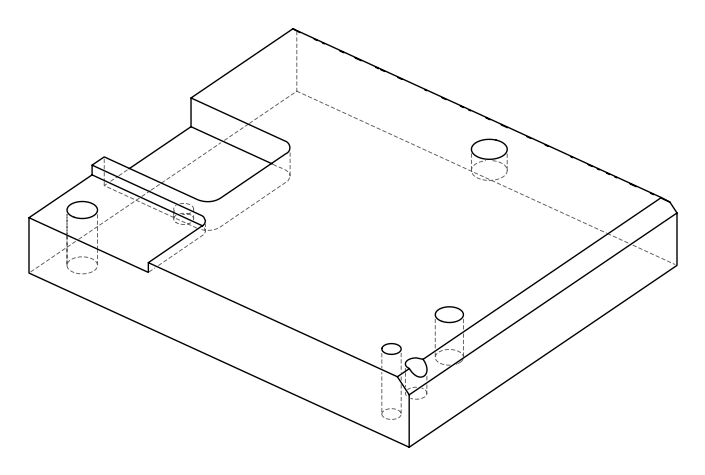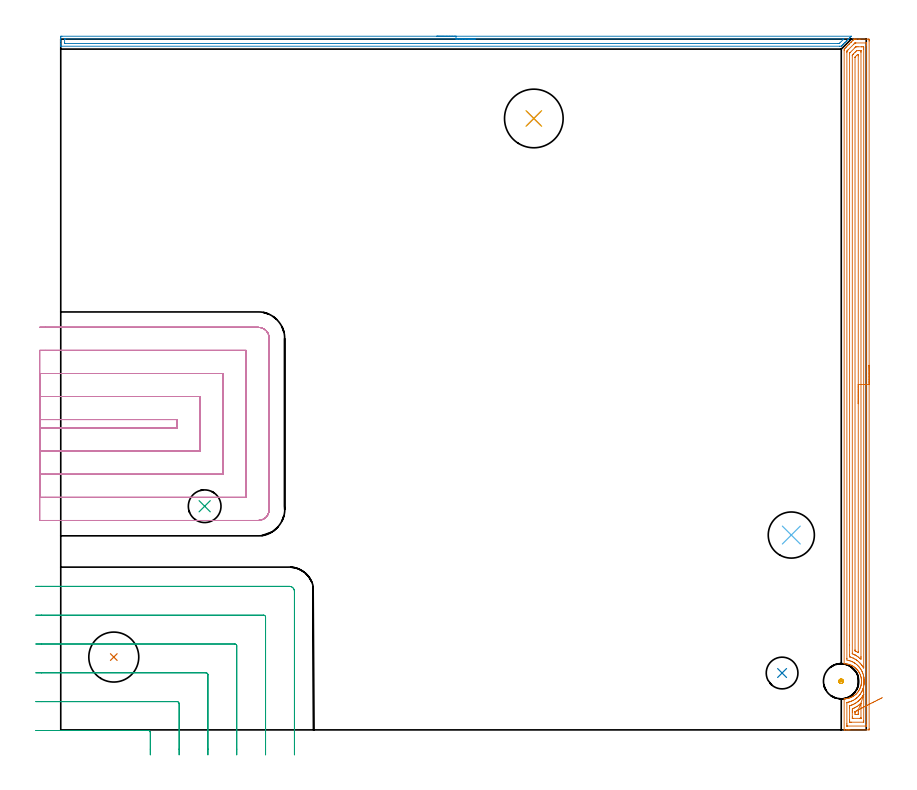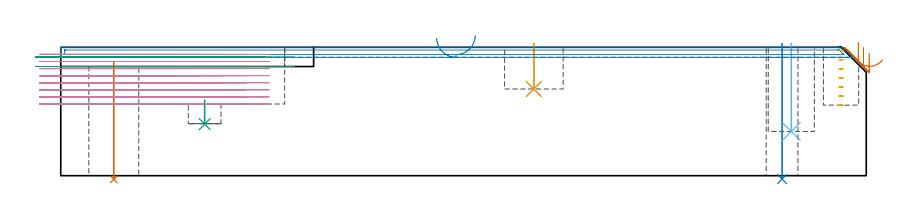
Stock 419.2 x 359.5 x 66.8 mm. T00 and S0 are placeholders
(PLAN: 11 operations, 7 tool changes, 52.9 min)
(1 INDEXABLE_INSERT_DRILL_THROUGH_HOLE_FROM_SOLID | STEP1HOLE | NXT0302_023 | 0.25 min | 35425 mm3)
(2 INDEXABLE_INSERT_DRILL_THROUGH_HOLE_FROM_SOLID_1 | STEP1HOLE_1 | NXT0302_004 | 0.28 min | 14254 mm3)
(3 INDEXABLE_INSERT_DRILL_BLIND_HOLE_FROM_SOLID | STEP1POCKET | NXT0302_005 | 0.06 min | 9016 mm3)
(4 INDEXABLE_INSERT_DRILL_BLIND_HOLE_FROM_SOLID_1 | STEP1POCKET_1 | NXT0302_005 | 0.1 min | 4871 mm3)
(5 DRILL_TO_ENLARGE_BLIND_HOLE | STEP1POCKET_1 | UGT0301_381 | 0.1 min | 10971 mm3)
(6 INDEXABLE_INSERT_DRILL_BLIND_HOLE_FROM_SOLID_2 | STEP1POCKET_2 | UGT0302_003 | 0.18 min | 19789 mm3)
(7 AREA_MILL | FG_CHAMFER_SURFACE | UGT0205_001 | 14.46 min | 30386 mm3)
(8 AREA_MILL_1 | FG_CHAMFER_SURFACE_1 | UGT0205_001 | 6.73 min | 5512 mm3)
(9 MILL_CORNER_NOTCH_RECTANGULAR | CORNER_NOTCH_RECTANGULAR | UGT0201_136 | Follow Part, ap 5, ae 75% | 3.83 min | 105834 mm3)
(10 MILL_SLOT | SLOT_PARTIAL_RECTANGULAR | UGT0201_008 | Follow Part, ap 4, ae 75% | 26.64 min | 391371 mm3)
(11 MILL_BLIND_HOLE_FROM_SOLID_MATERIAL | STEP1POCKET_3 | UGT0201_008 | Spiral | 0.31 min | 7410 mm3)
(TOOL NXT0302_023 | Index. Insert Drill 26mm [880-D2600L32-05] | D26 PA176 FL130 Z2)
(TOOL NXT0302_004 | Index. Insert Drill 16.5mm [880-D1650L20-05] | D16.5 PA176 FL83 Z2)
(TOOL NXT0302_005 | Index. Insert Drill 17mm [880-D1700L20-05] | D17 PA176 FL85 Z2)
(TOOL UGT0301_381 | Twist Drill Flat Bottom 30.5 mm | D30.5 PA180 FL175 Z2)
(TOOL UGT0302_003 | Indexable Insert Drill 24mm | D24 PA180 FL50 Z2)
(TOOL UGT0205_001 | Chamfer Mill 20 x 3 x 45 deg. | D20 FL50 Z2)
(TOOL UGT0201_136 | Carbide End Mill 20.0 | D20 FL30 Z4)
(TOOL UGT0201_008 | End Mill 16 mm | D16 FL32 Z4)
(OP 1 INDEXABLE_INSERT_DRILL_THROUGH_HOLE_FROM_SOLID)
G17 G21 G94 G90
T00 M6
G54
G17 G0 G90 X27.6 Y37.9 S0 M3
G43 Z76.8 H1
G94 G81 G98 Z-1.954 F250. R58.8
G80
M5
M2
(OP 2 INDEXABLE_INSERT_DRILL_THROUGH_HOLE_FROM_SOLID_1)
G17 G21 G94 G90
T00 M6
G54
G17 G0 G90 X375.4 Y29.6 S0 M3
G43 Z76.8 H1
G94 G81 G98 Z-1.788 F250. R68.8
G80
M5
M2
(OP 3 INDEXABLE_INSERT_DRILL_BLIND_HOLE_FROM_SOLID)
G17 G21 G94 G90
T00 M6
G54
G17 G0 G90 X74.9 Y116.4 S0 M3
G43 Z76.8 H1
G94 G81 G98 Z26.8 F250. R39.3
G80
M5
M2
(OP 4 INDEXABLE_INSERT_DRILL_BLIND_HOLE_FROM_SOLID_1)
G17 G21 G94 G90
T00 M6
G54
G17 G0 G90 X246.2 Y318.2 S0 M3
G43 Z76.8 H1
G94 G81 G98 Z45.1 F250. R68.8
G80
M5
M2
(OP 5 DRILL_TO_ENLARGE_BLIND_HOLE)
G17 G21 G94 G90
T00 M6
G54
G17 G0 G90 X246.2 Y318.2 S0 M3
G43 Z76.8 H0
G94 G81 G98 Z45.1 F250. R68.8
G80
M5
M2
(OP 6 INDEXABLE_INSERT_DRILL_BLIND_HOLE_FROM_SOLID_2)
G17 G21 G94 G90
T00 M6
G54
G17 G0 G90 X380.2 Y101.4 S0 M3
G43 Z76.8 H0
G94 G81 G98 Z23. F250. R68.8
G80
M5
M2
(OP 7 AREA_MILL)
G17 G21 G94 G90
T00 M6
G54
G17 G0 G90 X420.7 Y189.75 S1061 M3
G43 Z76.8 H0
Z63.8
G94 G1 Y189.712 Z62.928 F250.
Y189.598 Z62.064
Y189.409 Z61.212
Y189.147 Z60.38
Y188.813 Z59.574
Y188.41 Z58.8
Y187.942 Z58.064
Y187.41 Z57.372
Y186.821 Z56.729
Y186.178 Z56.14
Y185.486 Z55.609
Y184.75 Z55.14
Y183.976 Z54.737
Y183.17 Z54.403
Y182.338 Z54.141
Y181.487 Z53.952
Y180.622 Z53.838
Y179.75 Z53.8
Y0.619
X420.695 Y0.098 Z53.803
X420.692 Y0.01 Z53.806
X420.599 Y0. Z53.899
X410.697 Z63.797
X410.159 Z64.337
X409.822 Z64.674
X409.284 Z65.212
X408.946 Z65.549
X407.986 Z66.514
X407.842 Y0.001 Z66.65
X407.788 Y0.003 Z66.704
X407.703 Y0.01 Z66.788
X407.7 Y0.172 Z66.8
Y15.807
X407.706 Y16.141 Z66.792
X407.791 Y16.151 Z66.707
X408.002 Y16.172 Z66.495
X408.686 Y16.227 Z65.814
X409.133 Y16.287 Z65.367
X409.577 Y16.374 Z64.922
X409.822 Y16.434 Z64.678
X410.025 Y16.485 Z64.474
X410.47 Y16.619 Z64.03
X410.684 Y16.694 Z63.816
X410.946 Y16.786 Z63.552
X411.135 Y16.868 Z63.362
X411.361 Y16.967 Z63.137
X411.811 Y17.187 Z62.688
X412.011 Y17.297 Z62.488
X412.254 Y17.431 Z62.245
X412.342 Y17.485 Z62.157
X412.657 Y17.679 Z61.843
X412.886 Y17.844 Z61.613
X413.146 Y18.03 Z61.353
X413.476 Y18.293 Z61.024
X413.797 Y18.572 Z60.701
X413.888 Y18.658 Z60.612
X414.038 Y18.803 Z60.462
X414.347 Y19.128 Z60.152
X414.57 Y19.381 Z59.929
X414.644 Y19.465 Z59.855
X414.93 Y19.832 Z59.569
X415.292 Y20.358 Z59.208
X415.558 Y20.8 Z58.942
X415.757 Y21.168 Z58.74
X415.803 Y21.25 Z58.695
X416.009 Y21.714 Z58.49
X416.146 Y22.061 Z58.35
X416.18 Y22.143 Z58.318
X416.211 Y22.236 Z58.287
X416.243 Y22.332 Z58.255
X416.3 Y22.508 Z58.193
X416.328 Y22.588 Z58.166
X416.455 Y23.036 Z58.039
X416.535 Y23.376 Z57.964
X416.559 Y23.482 Z57.939
X416.637 Y23.929 Z57.86
X416.684 Y24.279 Z57.815
X416.708 Y24.466 Z57.789
X416.714 Y24.509 Z57.784
X416.722 Y24.646 Z57.777
X416.725 Y24.732 Z57.769
X416.727 Y24.741 Z57.77
X416.732 Y24.822 Z57.766
X416.733 Y24.866 Z57.764
X416.735 Y25.052 Z57.755
X416.743 Y25.28 Z57.753
X416.737 Y25.56 Z57.759
X416.733 Y25.617 Z57.757
Y25.635
X416.732 Y25.715 Z57.759
X416.713 Y26.091 Z57.783
X416.684 Y26.35 Z57.812
X416.66 Y26.528 Z57.834
X416.65 Y26.608 Z57.846
X416.6 Y26.9 Z57.899
X416.573 Y27.056 Z57.927
X416.473 Y27.501 Z58.024
X416.349 Y27.949 Z58.149
X416.243 Y28.27 Z58.255
X416.203 Y28.394 Z58.296
X416.027 Y28.843 Z58.473
X415.821 Y29.311 Z58.676
X415.587 Y29.749 Z58.912
X415.485 Y29.923 Z59.015
X415.332 Y30.18 Z59.167
X414.93 Y30.768 Z59.569
X414.693 Y31.073 Z59.804
X414.638 Y31.135 Z59.857
X414.479 Y31.319 Z60.019
X414.372 Y31.442 Z60.126
X414.037 Y31.797 Z60.461
X413.863 Y31.966 Z60.635
X413.509 Y32.276 Z60.989
X413.146 Y32.571 Z61.353
X412.752 Y32.859 Z61.747
X412.254 Y33.168 Z62.245
X412.104 Y33.251 Z62.394
X412.011 Y33.302 Z62.485
X411.876 Y33.378 Z62.624
X411.811 Y33.414 Z62.688
X411.74 Y33.449 Z62.76
X411.573 Y33.53 Z62.923
X411.361 Y33.635 Z63.137
X411.27 Y33.676 Z63.229
X411.098 Y33.752 Z63.401
X410.47 Y33.979 Z64.03
X410.025 Y34.115 Z64.474
X409.577 Y34.226 Z64.922
X409.132 Y34.313 Z65.367
X408.685 Y34.373 Z65.813
X407.86 Y34.44 Z66.636
X407.79 Y34.447 Z66.706
X407.705 Y34.459 Z66.791
X407.7 Y34.569 Z66.8
Y353.521
X407.705 Y354.302 Z66.791
X407.814 Y354.414 Z66.683
X408.07 Y354.671 Z66.429
X408.199 Y354.799 Z66.3
X408.409 Y355.009 Z66.089
X408.508 Y355.11 Z65.988
X408.707 Y355.307 Z65.792
X408.782 Y355.382 Z65.717
X409.384 Y355.986 Z65.112
X409.601 Y356.201 Z64.899
X410.259 Y356.861 Z64.237
X410.435 Y357.035 Z64.065
X410.494 Y357.094 Z64.006
X411.135 Y357.736 Z63.362
X411.261 Y357.862 Z63.238
X411.387 Y357.988 Z63.112
X411.573 Y358.174 Z62.925
X411.684 Y358.285 Z62.813
X412.281 Y358.881 Z62.219
X412.449 Y359.05 Z62.048
X412.886 Y359.486 Z61.613
X412.896 Y359.495 Z61.603
X412.921 Y359.5 Z61.578
X413.324 Z61.174
X413.393 Z61.106
X414.2 Z60.295
X415.413 Z59.083
X415.951 Z58.543
X420.061 Z54.436
X420.33 Y359.496 Z54.167
X420.693 Y359.49 Z53.805
X420.696 Y359.255 Z53.802
X420.699 Y358.881 Z53.801
X420.7 Y358.503 Z53.8
Y179.75
X419.286 Z55.214
X419.285 Y2.578 Z55.215
X419.284 Y2.406 Z55.216
X419.28 Y2.046 Z55.22
X419.279 Y2.01 Z55.221
X419.214 Y2.006 Z55.286
X419.109 Y2.002 Z55.391
X418.976 Y2. Z55.524
X409.343 Y2.001 Z65.157
X409.174 Y2.006 Z65.326
X409.143 Y2.01 Z65.357
X409.121 Y2.016 Z65.379
X409.12 Y2.054 Z65.38
X409.116 Y2.233 Z65.384
X409.115 Y2.406 Z65.385
X409.114 Y3.128 Z65.386
X409.115 Y14.02 Z65.385
X409.117 Y14.201 Z65.383
X409.119 Y14.245 Z65.381
X409.12 Y14.26 Z65.38
X409.145 Y14.27 Z65.355
X409.278 Y14.298 Z65.222
X409.504 Y14.344 Z64.996
X409.822 Y14.414 Z64.678
X410.216 Y14.511 Z64.284
X410.697 Y14.653 Z63.803
X410.892 Y14.715 Z63.608
X411.452 Y14.914 Z63.048
X411.537 Y14.951 Z62.963
X411.573 Y14.967 Z62.927
X412.132 Y15.237 Z62.368
X412.449 Y15.402 Z62.051
X413.152 Y15.807 Z61.348
X413.324 Y15.926 Z61.176
X413.77 Y16.246 Z60.73
X414.2 Y16.581 Z60.3
X414.265 Y16.634 Z60.235
X414.342 Y16.701 Z60.158
X414.726 Y17.058 Z59.774
X415.076 Y17.413 Z59.424
X415.246 Y17.594 Z59.254
X415.578 Y17.975 Z58.922
X415.951 Y18.452 Z58.549
X415.977 Y18.487 Z58.523
X416.323 Y19.002 Z58.177
X416.557 Y19.381 Z57.943
X416.619 Y19.487 Z57.881
X416.827 Y19.861 Z57.673
X416.967 Y20.131 Z57.533
X417.033 Y20.274 Z57.467
X417.24 Y20.747 Z57.26
X417.409 Y21.168 Z57.091
X417.457 Y21.293 Z57.043
X417.489 Y21.386 Z57.011
X417.703 Y22.053 Z56.797
X417.704 Y22.059 Z56.796
X417.877 Y22.776 Z56.623
X417.917 Y22.955 Z56.583
X418.017 Y23.528 Z56.483
X418.059 Y23.848 Z56.441
X418.116 Y24.32 Z56.384
X418.139 Y24.741 Z56.361
X418.151 Y25.177 Z56.349
X418.146 Y25.635 Z56.354
X418.126 Y26.096 Z56.374
X418.091 Y26.528 Z56.409
X418.015 Y27.103 Z56.485
X417.959 Y27.422 Z56.541
X417.788 Y28.228 Z56.712
X417.766 Y28.315 Z56.734
X417.703 Y28.54 Z56.797
X417.487 Y29.208 Z57.013
X417.359 Y29.56 Z57.141
X417.131 Y30.102 Z57.369
X417.037 Y30.317 Z57.463
X416.827 Y30.736 Z57.673
X416.686 Y30.995 Z57.815
X416.486 Y31.343 Z58.014
X416.124 Y31.889 Z58.376
X415.951 Y32.139 Z58.549
X415.677 Y32.499 Z58.823
X415.438 Y32.782 Z59.062
X415.076 Y33.185 Z59.424
X414.586 Y33.676 Z59.914
X414.2 Y34.011 Z60.3
X413.484 Y34.569 Z61.016
X413.324 Y34.678 Z61.176
X413.03 Y34.869 Z61.47
X412.449 Y35.198 Z62.051
X411.943 Y35.462 Z62.557
X411.573 Y35.627 Z62.927
X411.303 Y35.738 Z63.197
X410.697 Y35.945 Z63.803
X410.033 Y36.14 Z64.467
X409.822 Y36.192 Z64.678
X409.121 Y36.356 Z65.379
X409.115 Y37.076 Z65.385
Y37.249
Y352.627
X409.116 Y352.988 Z65.384
X409.119 Y353.168 Z65.381
X409.121 Y353.254 Z65.379
X409.162 Y353.3 Z65.338
X409.372 Y353.52 Z65.128
X409.598 Y353.748 Z64.902
X409.822 Y353.972 Z64.678
X412.694 Y356.844 Z61.806
X412.944 Y357.094 Z61.556
X413.138 Y357.285 Z61.362
X413.324 Y357.463 Z61.176
X413.356 Y357.49 Z61.144
X413.384 Y357.494 Z61.116
X413.444 Y357.497 Z61.056
X413.563 Y357.499 Z60.937
X413.802 Y357.5 Z60.698
X419.057 Y357.499 Z55.443
X419.226 Y357.494 Z55.274
X419.257 Y357.49 Z55.243
X419.279 Y357.484 Z55.221
X419.28 Y357.446 Z55.22
X419.284 Y357.267 Z55.216
X419.285 Y357.094 Z55.215
X419.286 Y356.372 Z55.214
Y179.75
X417.872 Z56.628
X417.871 Y32.782 Z56.629
X417.87 Y32.611 Z56.63
X417.866 Y32.438 Z56.634
X417.858 Y32.149 Z56.642
X417.703 Y32.402 Z56.797
X417.464 Y32.782 Z57.036
X416.99 Y33.509 Z57.51
X416.868 Y33.676 Z57.632
X416.827 Y33.728 Z57.673
X416.455 Y34.187 Z58.045
X416.123 Y34.569 Z58.377
X415.951 Y34.755 Z58.549
X415.231 Y35.462 Z59.269
X415.076 Y35.597 Z59.424
X414.42 Y36.131 Z60.08
X414.2 Y36.299 Z60.3
X414.124 Y36.356 Z60.376
X413.636 Y36.668 Z60.864
X413.324 Y36.851 Z61.176
X412.613 Y37.249 Z61.887
X412.449 Y37.331 Z62.051
X412.296 Y37.405 Z62.204
X411.573 Y37.698 Z62.927
X410.902 Y37.934 Z63.598
X410.697 Y37.997 Z63.803
X410.585 Y38.034 Z63.915
X410.539 Y38.05 Z63.961
X410.535 Y38.087 Z63.965
X410.532 Y38.143 Z63.968
X410.529 Y38.314 Z63.971
X410.528 Y39.036 Z63.972
Y44.24
X410.529 Y351.906 Z63.971
X410.531 Y352.078 Z63.969
X410.534 Y352.192 Z63.966
X410.537 Y352.226 Z63.963
X410.545 Y352.238 Z63.955
X410.568 Y352.265 Z63.932
X410.697 Y352.398 Z63.803
X410.811 Y352.511 Z63.689
X413.324 Y355.025 Z61.176
X413.464 Y355.165 Z61.036
X413.609 Y355.307 Z60.891
X413.731 Y355.419 Z60.769
X413.824 Y355.49 Z60.676
X414.014 Y355.497 Z60.486
X414.2 Y355.499 Z60.3
X414.887 Y355.5 Z59.613
X416.638 Z57.862
X416.827 Z57.673
X417.517 Y355.496 Z56.983
X417.703 Y355.49 Z56.797
X417.865 Y355.47 Z56.635
X417.868 Y355.307 Z56.632
X417.87 Y355.137 Z56.63
X417.871 Y354.414 Z56.629
Y354.242
X417.872 Y179.75 Z56.628
X416.457 Z58.043
Y38.143
X416.456 Y37.627 Z58.044
X416.454 Y37.249 Z58.046
X416.45 Y36.74 Z58.05
X415.951 Y37.191 Z58.549
X415.885 Y37.249 Z58.615
X415.076 Y37.893 Z59.424
X414.749 Y38.143 Z59.751
X414.2 Y38.502 Z60.3
X413.388 Y38.972 Z61.112
X413.324 Y39.006 Z61.176
X413.269 Y39.036 Z61.231
X412.719 Y39.305 Z61.781
X412.1 Y39.576 Z62.4
X411.964 Y39.639 Z62.536
X411.949 Y39.647 Z62.551
X411.947 Y39.66 Z62.553
X411.944 Y39.695 Z62.556
X411.943 Y39.757 Z62.557
Y39.93
Y350.84
X411.945 Y351.098 Z62.555
X411.948 Y351.162 Z62.552
X411.95 Y351.189 Z62.55
X411.965 Y351.207 Z62.535
X412.025 Y351.272 Z62.475
X412.449 Y351.7 Z62.051
X412.465 Y351.717 Z62.035
X413.376 Y352.627 Z61.124
X413.793 Y353.042 Z60.707
X414.2 Y353.442 Z60.3
X414.24 Y353.479 Z60.26
X415.076 Y353.499 Z59.424
X415.096 Y353.5 Z59.404
X415.971 Z58.529
X416.376 Y353.496 Z58.124
X416.426 Y353.494 Z58.074
X416.447 Y353.49 Z58.053
X416.45 Y353.479 Z58.05
X416.454 Y353.417 Z58.046
X416.456 Y353.358 Z58.044
X416.457 Y353.004 Z58.043
Y352.627
Y179.75
X415.043 Z59.457
Y40.823
X415.039 Y40.393 Z59.461
X415.036 Y40.193 Z59.464
X413.921 Y40.823 Z60.579
X413.67 Y40.958 Z60.83
X413.492 Y41.054 Z61.008
X413.363 Y41.126 Z61.137
X413.362 Y41.147 Z61.138
X413.359 Y41.253 Z61.141
X413.357 Y41.683 Z61.143
Y349.913
X413.358 Y349.947 Z61.142
X413.366 Y350.156 Z61.134
X413.503 Y350.299 Z60.997
X413.679 Y350.479 Z60.821
X414.2 Y351.001 Z60.3
X414.568 Y351.358 Z59.932
X414.704 Y351.484 Z59.796
X414.971 Y351.494 Z59.529
X415.008 Y351.493 Z59.492
X415.029 Y351.49 Z59.471
X415.036 Y351.462 Z59.464
X415.039 Y351.267 Z59.461
X415.043 Y350.874 Z59.457
Y350.84
Y179.75
Y178.878 Z59.495
Y178.014 Z59.609
Y177.162 Z59.798
Y176.33 Z60.06
Y175.524 Z60.394
Y174.75 Z60.797
Y174.014 Z61.265
Y173.322 Z61.796
Y172.679 Z62.386
Y172.09 Z63.029
Y171.559 Z63.721
Y171.09 Z64.457
Y170.687 Z65.231
Y170.353 Z66.037
Y170.091 Z66.869
Y169.902 Z67.72
Y169.788 Z68.585
Y169.75 Z69.457
G0 Z76.8
X417.714 Y28.328
Z66.787
G1 X417.715 Y28.304 Z65.915
X417.716 Y28.203 Z65.048
X417.719 Y28.028 Z64.194
X417.723 Y27.779 Z63.358
X417.728 Y27.458 Z62.546
X417.734 Y27.067 Z61.766
X417.741 Y26.61 Z61.023
X417.75 Y26.09 Z60.323
X417.759 Y25.511 Z59.671
X417.769 Y24.877 Z59.071
X417.779 Y24.194 Z58.529
X417.791 Y23.465 Z58.049
X417.803 Y22.698 Z57.634
X417.815 Y21.897 Z57.288
X417.828 Y21.07 Z57.012
X417.842 Y20.221 Z56.81
X417.855 Y19.358 Z56.683
X417.869 Y18.488 Z56.631
X417.871 Y18.354 Z56.629
Y18.315
Y4.914
X417.868 Y4.193 Z56.632
X417.865 Y4.027 Z56.635
X417.862 Y4.01 Z56.638
X417.844 Y4.007 Z56.656
X417.797 Y4.003 Z56.703
X417.703 Y4.001 Z56.797
X411.573 Y4. Z62.927
X410.883 Y4.004 Z63.617
X410.697 Y4.01 Z63.803
X410.535 Y4.03 Z63.965
X410.532 Y4.193 Z63.968
X410.53 Y4.363 Z63.97
X410.529 Y5.086 Z63.971
X410.528 Y5.258 Z63.972
X410.529 Y11.512 Z63.971
X410.533 Y12.233 Z63.967
X410.535 Y12.399 Z63.965
X410.547 Y12.546 Z63.953
X410.697 Y12.596 Z63.803
X411.089 Y12.727 Z63.411
X411.573 Y12.897 Z62.927
X411.737 Y12.959 Z62.763
X412.142 Y13.127 Z62.358
X412.352 Y13.225 Z62.148
X412.449 Y13.273 Z62.051
X412.935 Y13.524 Z61.565
X413.324 Y13.749 Z61.176
X413.782 Y14.02 Z60.718
X414.2 Y14.312 Z60.3
X414.542 Y14.565 Z59.958
X414.988 Y14.914 Z59.512
X415.036 Y14.955 Z59.464
X415.076 Y14.99 Z59.424
X415.497 Y15.381 Z59.003
X415.929 Y15.807 Z58.571
X415.94 Y15.819 Z58.56
X415.951 Y15.831 Z58.549
X416.355 Y16.292 Z58.145
X416.694 Y16.701 Z57.806
X416.753 Y16.776 Z57.747
X416.827 Y16.876 Z57.673
X417.121 Y17.294 Z57.379
X417.327 Y17.594 Z57.173
X417.474 Y17.827 Z57.026
X417.703 Y18.2 Z56.797
X417.869 Y18.488 Z56.631
X416.446 Y13.859 Z58.054
X416.452 Y13.76 Z58.048
X416.455 Y13.684 Z58.045
X416.457 Y13.505 Z58.043
Y6.357
X416.455 Y6.185 Z58.045
X416.452 Y6.048 Z58.048
X416.45 Y6.012 Z58.05
X416.432 Y6.009 Z58.068
X416.379 Y6.006 Z58.121
X415.951 Y6. Z58.549
X415.931 Z58.569
X412.429 Z62.071
X412.024 Y6.004 Z62.476
X411.974 Y6.006 Z62.526
X411.953 Y6.01 Z62.547
X411.949 Y6.021 Z62.551
X411.946 Y6.083 Z62.554
X411.944 Y6.142 Z62.556
X411.943 Y6.496 Z62.557
Y6.873
Y9.176
Y9.553
X411.944 Y10.068 Z62.556
X411.947 Y10.447 Z62.553
X411.952 Y10.954 Z62.548
X412.449 Y11.169 Z62.051
X412.566 Y11.221 Z61.934
X412.826 Y11.34 Z61.674
X413.16 Y11.508 Z61.34
X413.324 Y11.596 Z61.176
X413.728 Y11.822 Z60.772
X414.2 Y12.098 Z60.3
X414.421 Y12.233 Z60.079
X415.076 Y12.703 Z59.424
X415.314 Y12.884 Z59.186
X415.624 Y13.127 Z58.876
X415.802 Y13.279 Z58.698
X415.951 Y13.41 Z58.549
X416.446 Y13.859 Z58.054
X415.034 Y10.413 Z59.466
X415.036 Y10.379 Z59.464
X415.043 Y9.587 Z59.457
Y9.553
Y8.693
Y8.66
X415.039 Y8.23 Z59.461
X415.036 Y8.024 Z59.464
X414.837 Y8.009 Z59.663
X414.2 Y8.002 Z60.3
X413.97 Z60.53
X413.47 Y8.01 Z61.03
X413.364 Y8.03 Z61.136
X413.357 Y8.66 Z61.143
Y9.09
X413.358 Y9.305 Z61.142
X413.361 Y9.412 Z61.139
X413.364 Y9.461 Z61.136
X413.388 Y9.489 Z61.112
X413.501 Y9.553 Z60.999
X413.96 Y9.798 Z60.54
X414.2 Y9.931 Z60.3
X414.524 Y10.116 Z59.976
X414.942 Y10.364 Z59.558
X415.005 Y10.399 Z59.495
X415.034 Y10.413 Z59.466
X415.636 Y10.72 Z58.915
X416.279 Y11.047 Z58.424
X416.958 Y11.392 Z57.999
X417.667 Y11.752 Z57.641
X418.401 Y12.126 Z57.354
X419.155 Y12.509 Z57.14
X419.923 Y12.899 Z57.
X420.698 Y13.294 Z56.936
X421.476 Y13.689 Z56.948
X422.25 Y14.082 Z57.036
X423.014 Y14.471 Z57.199
X423.762 Y14.851 Z57.436
X424.489 Y15.221 Z57.746
X425.189 Y15.577 Z58.125
X425.857 Y15.917 Z58.572
X426.488 Y16.237 Z59.082
X427.077 Y16.537 Z59.652
X427.619 Y16.812 Z60.277
G0 Z76.8
M5
M2
(OP 8 AREA_MILL_1)
G17 G21 G94 G90
T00 M6
G54
G17 G0 G90 X195.7 Y361. S1061 M3
G43 Z76.8 H0
Z71.6
G94 G1 X195.738 Z70.728 F250.
X195.852 Z69.864
X196.041 Z69.012
X196.303 Z68.18
X196.637 Z67.374
X197.04 Z66.6
X197.508 Z65.864
X198.04 Z65.172
X198.629 Z64.529
X199.272 Z63.94
X199.964 Z63.409
X200.7 Z62.94
X201.474 Z62.537
X202.28 Z62.203
X203.112 Z61.941
X203.964 Z61.752
X204.828 Z61.638
X205.7 Z61.6
X411.374 Y360.999 Z61.599
X411.383 Y360.995 Z61.604
X411.374 Y360.977 Z61.621
X411.302 Y360.901 Z61.697
X410.768 Y360.368 Z62.232
X410.558 Y360.156 Z62.44
X409.933 Y359.533 Z63.067
X409.885 Y359.485 Z63.115
X409.68 Y359.278 Z63.318
X409.099 Y358.698 Z63.901
X408.991 Y358.591 Z64.008
X408.802 Y358.4 Z64.196
X408.264 Y357.864 Z64.736
X407.924 Y357.522 Z65.074
X407.429 Y357.029 Z65.571
X407.204 Y356.803 Z65.795
X407.046 Y356.644 Z65.951
X406.891 Y356.49 Z66.108
X406.757 Y356.356 Z66.241
X406.607 Y356.205 Z66.391
X406.311 Y355.911 Z66.686
X406.202 Y355.805 Z66.791
X405.417 Y355.8 Z66.8
X0.175
X0.01 Y355.802 Z66.789
X0.003 Y355.955 Z66.637
X0. Y356.116 Z66.483
Y356.397 Z66.203
Y357.083 Z65.512
Y358.304 Z64.293
Y358.839 Z63.755
Y359.45 Z63.146
Y359.717 Z62.878
Y360.328 Z62.268
X0.004 Y360.595 Z62.001
X0.01 Y360.992 Z61.605
X0.214 Y360.995 Z61.602
X0.621 Y361. Z61.6
X205.7
Y359.586 Z63.014
X407.339 Y359.585 Z63.015
X407.459 Y359.582 Z63.018
X407.511 Y359.579 Z63.021
Y359.572 Z63.028
X407.435 Y359.49 Z63.11
X407.304 Y359.355 Z63.245
X407.204 Y359.254 Z63.346
X405.417 Y357.468 Z65.132
X405.219 Y357.277 Z65.323
X405.172 Y357.233 Z65.367
X405.092 Y357.221 Z65.379
X404.903 Y357.218 Z65.382
X404.523 Y357.215 Z65.385
X404.39 Y357.214 Z65.386
X2.409 Y357.215 Z65.385
X2.273 Y357.216 Z65.384
X2.05 Y357.221 Z65.379
X2.009 Y357.228 Z65.372
X2.005 Y357.258 Z65.342
X2.002 Y357.29 Z65.31
X2. Y357.484 Z65.116
X2.001 Y359.374 Z63.226
X2.003 Y359.481 Z63.119
X2.009 Y359.552 Z63.048
X2.014 Y359.579 Z63.021
X2.03 Y359.581 Z63.019
X2.409 Y359.585 Z63.015
X2.542 Y359.586 Z63.014
X205.7
X206.572 Z63.052
X207.437 Z63.166
X208.288 Z63.355
X209.12 Z63.617
X209.926 Z63.951
X210.7 Z64.354
X211.436 Z64.823
X212.128 Z65.354
X212.771 Z65.943
X213.36 Z66.586
X213.892 Z67.278
X214.36 Z68.014
X214.763 Z68.788
X215.097 Z69.594
X215.359 Z70.426
X215.548 Z71.278
X215.662 Z72.143
X215.7 Z73.014
G0 Z76.8
M5
M2
(OP 9 MILL_CORNER_NOTCH_RECTANGULAR)
G17 G21 G94 G90
T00 M6
G54
G17 G0 G90 X46.6 Y-13. S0 M3
G43 Z76.8 H0
Z61.8
G94 G1 Y-10. F250.
Y-1.293 F500.
G3 X45.607 Y-0.3 R1.
G1 X-9.996
X-12.996 F250.
G0 Z76.8
X61.6 Y-13.
Z61.8
G1 Y-10.
Y13.706 F500.
G3 X60.606 Y14.7 R1.
G1 X-10.
X-13. F250.
G0 Z76.8
X76.6 Y-13.
Z61.8
G1 Y-10.
Y28.706 F500.
G3 X75.606 Y29.7 R1.
G1 X-10.
X-13. F250.
G0 Z76.8
X91.6 Y-13.
Z61.8
G1 Y-10.
Y43.705 F500.
G3 X90.605 Y44.7 R1.
G1 X-10.
X-13. F250.
G0 Z76.8
X106.6 Y-13.
Z61.8
G1 Y-10.
Y58.705 F500.
G3 X105.605 Y59.7 R1.
G1 X-10.
X-13. F250.
G0 Z76.8
X121.6 Y-13.
Z61.8
G1 Y-10.
Y72.1 F500.
G3 X119. Y74.7 R2.6
G1 X-10.
X-13. F250.
G0 Z76.8
X46.6 Y-13.
Z56.8
G1 Y-10.
Y-1.293 F500.
G3 X45.607 Y-0.3 R1.
G1 X-9.996
X-12.996 F250.
G0 Z76.8
X61.6 Y-13.
Z56.8
G1 Y-10.
Y13.706 F500.
G3 X60.606 Y14.7 R1.
G1 X-10.
X-13. F250.
G0 Z76.8
X76.6 Y-13.
Z56.8
G1 Y-10.
Y28.706 F500.
G3 X75.606 Y29.7 R1.
G1 X-10.
X-13. F250.
G0 Z76.8
X91.6 Y-13.
Z56.8
G1 Y-10.
Y43.705 F500.
G3 X90.605 Y44.7 R1.
G1 X-10.
X-13. F250.
G0 Z76.8
X106.6 Y-13.
Z56.8
G1 Y-10.
Y58.705 F500.
G3 X105.605 Y59.7 R1.
G1 X-10.
X-13. F250.
G0 Z76.8
X121.6 Y-13.
Z56.8
G1 Y-10.
Y72.1 F500.
G3 X119. Y74.7 R2.6
G1 X-10.
X-13. F250.
G0 Z76.8
M5
M2
(OP 10 MILL_SLOT)
G17 G21 G94 G90
T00 M6
G54
G17 G0 G90 X-11. Y157. S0 M3
G43 Z76.8 H0
Z63.112
G94 G1 X-8. F250.
X60.5 F500.
Y161.5
X-8.
X-11. F250.
Y145.
X-8.
X72.5 F500.
Y173.5
X-8.
X-11. F250.
Y133.
X-8.
X84.5 F500.
Y185.5
X-8.
X-11. F250.
Y121.
X-8.
X96.5 F500.
Y197.5
X-8.
X-11. F250.
Y109.
X-8.
X102.8 F500.
G3 X108.5 Y114.7 R5.7
G1 Y203.8
G3 X102.8 Y209.5 R5.7
G1 X-8.
X-11. F250.
G0 Y157. Z59.425
G1 X-8.
X60.5 F500.
Y161.5
X-8.
X-11. F250.
Y145.
X-8.
X72.5 F500.
Y173.5
X-8.
X-11. F250.
Y133.
X-8.
X84.5 F500.
Y185.5
X-8.
X-11. F250.
Y121.
X-8.
X96.5 F500.
Y197.5
X-8.
X-11. F250.
Y109.
X-8.
X102.8 F500.
G3 X108.5 Y114.7 R5.7
G1 Y203.8
G3 X102.8 Y209.5 R5.7
G1 X-8.
X-11. F250.
G0 Y157. Z55.737
G1 X-8.
X60.5 F500.
Y161.5
X-8.
X-11. F250.
Y145.
X-8.
X72.5 F500.
Y173.5
X-8.
X-11. F250.
Y133.
X-8.
X84.5 F500.
Y185.5
X-8.
X-11. F250.
Y121.
X-8.
X96.5 F500.
Y197.5
X-8.
X-11. F250.
Y109.
X-8.
X102.8 F500.
G3 X108.5 Y114.7 R5.7
G1 Y203.8
G3 X102.8 Y209.5 R5.7
G1 X-8.
X-11. F250.
G0 Y157. Z52.05
G1 X-8.
X60.5 F500.
Y161.5
X-8.
X-11. F250.
Y145.
X-8.
X72.5 F500.
Y173.5
X-8.
X-11. F250.
Y133.
X-8.
X84.5 F500.
Y185.5
X-8.
X-11. F250.
Y121.
X-8.
X96.5 F500.
Y197.5
X-8.
X-11. F250.
Y109.
X-8.
X102.8 F500.
G3 X108.5 Y114.7 R5.7
G1 Y203.8
G3 X102.8 Y209.5 R5.7
G1 X-8.
X-11. F250.
G0 Y157. Z48.362
G1 X-8.
X60.5 F500.
Y161.5
X-8.
X-11. F250.
Y145.
X-8.
X72.5 F500.
Y173.5
X-8.
X-11. F250.
Y133.
X-8.
X84.5 F500.
Y185.5
X-8.
X-11. F250.
Y121.
X-8.
X96.5 F500.
Y197.5
X-8.
X-11. F250.
Y109.
X-8.
X102.8 F500.
G3 X108.5 Y114.7 R5.7
G1 Y203.8
G3 X102.8 Y209.5 R5.7
G1 X-8.
X-11. F250.
G0 Y157. Z44.675
G1 X-8.
X60.5 F500.
Y161.5
X-8.
X-11. F250.
Y145.
X-8.
X72.5 F500.
Y173.5
X-8.
X-11. F250.
Y133.
X-8.
X84.5 F500.
Y185.5
X-8.
X-11. F250.
Y121.
X-8.
X96.5 F500.
Y197.5
X-8.
X-11. F250.
Y109.
X-8.
X102.8 F500.
G3 X108.5 Y114.7 R5.7
G1 Y203.8
G3 X102.8 Y209.5 R5.7
G1 X-8.
X-11. F250.
G0 Y157. Z40.987
G1 X-8.
X60.5 F500.
Y161.5
X-8.
X-11. F250.
Y145.
X-8.
X72.5 F500.
Y173.5
X-8.
X-11. F250.
Y133.
X-8.
X84.5 F500.
Y185.5
X-8.
X-11. F250.
Y121.
X-8.
X96.5 F500.
Y197.5
X-8.
X-11. F250.
Y109.
X-8.
X102.8 F500.
G3 X108.5 Y114.7 R5.7
G1 Y203.8
G3 X102.8 Y209.5 R5.7
G1 X-8.
X-11. F250.
G0 Y157. Z37.3
G1 X-8.
X60.5 F500.
Y161.5
X-8.
X-11. F250.
Y145.
X-8.
X72.5 F500.
Y173.5
X-8.
X-11. F250.
Y133.
X-8.
X84.5 F500.
Y185.5
X-8.
X-11. F250.
Y121.
X-8.
X96.5 F500.
Y197.5
X-8.
X-11. F250.
Y109.
X-8.
X102.8 F500.
G3 X108.5 Y114.7 R5.7
G1 Y203.8
G3 X102.8 Y209.5 R5.7
G1 X-8.
X-11. F250.
G0 Z76.8
M5
M2
(OP 11 MILL_BLIND_HOLE_FROM_SOLID_MATERIAL)
G17 G21 G94 G90
T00 M6
G54
G17 G0 G90 X406.1 Y25.3 S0 M3
G43 Z76.8 H0
Z65.071
G94 G3 X406.675 Y25.875 R0.575 F250.
X406.1 Y26.45 R0.575
X404.95 Y25.3 R1.15
X406.1 Y26.45 R-1.15
X405.525 Y25.875 R0.575
X406.1 Y25.3 R0.575
G0 Z60.343
G3 X406.675 Y25.875 R0.575
X406.1 Y26.45 R0.575
X404.95 Y25.3 R1.15
X406.1 Y26.45 R-1.15
X405.525 Y25.875 R0.575
X406.1 Y25.3 R0.575
G0 Z55.614
G3 X406.675 Y25.875 R0.575
X406.1 Y26.45 R0.575
X404.95 Y25.3 R1.15
X406.1 Y26.45 R-1.15
X405.525 Y25.875 R0.575
X406.1 Y25.3 R0.575
G0 Z50.886
G3 X406.675 Y25.875 R0.575
X406.1 Y26.45 R0.575
X404.95 Y25.3 R1.15
X406.1 Y26.45 R-1.15
X405.525 Y25.875 R0.575
X406.1 Y25.3 R0.575
G0 Z46.157
G3 X406.675 Y25.875 R0.575
X406.1 Y26.45 R0.575
X404.95 Y25.3 R1.15
X406.1 Y26.45 R-1.15
X405.525 Y25.875 R0.575
X406.1 Y25.3 R0.575
G0 Z41.429
G3 X406.675 Y25.875 R0.575
X406.1 Y26.45 R0.575
X404.95 Y25.3 R1.15
X406.1 Y26.45 R-1.15
X405.525 Y25.875 R0.575
X406.1 Y25.3 R0.575
G0 Z36.7
G3 X406.675 Y25.875 R0.575
X406.1 Y26.45 R0.575
X404.95 Y25.3 R1.15
X406.1 Y26.45 R-1.15
X405.525 Y25.875 R0.575
X406.1 Y25.3 R0.575
G0 Z76.8
M5
M2
